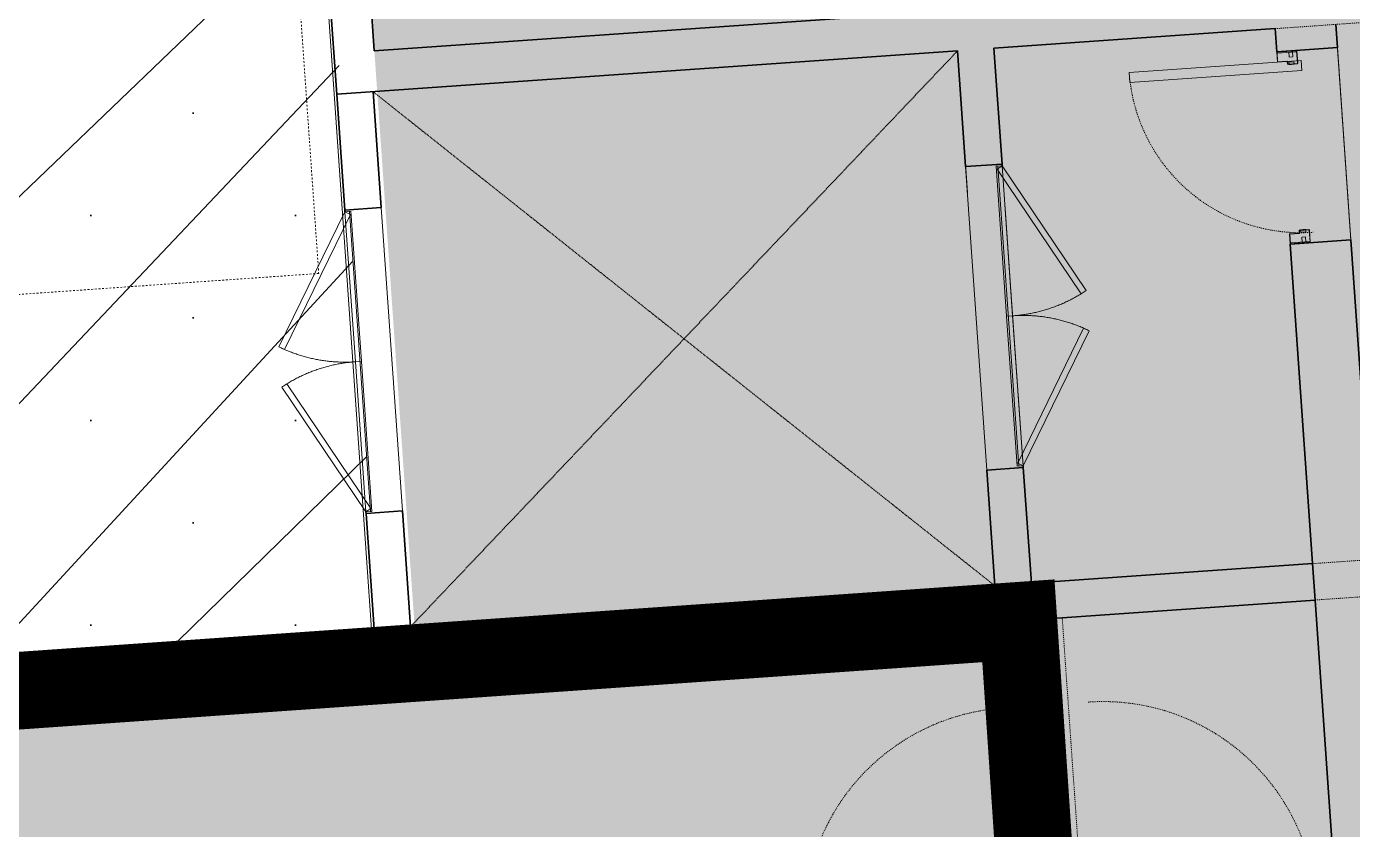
# Model space of a CAD drawing. Header units: millimetres. Extents: x 306 to 836129804, y -168137 to 818603917.
# Drawn here: x 834597578 to 834604119, y 818033872 to 818037832 of the extents above; entities that cross this region are included whole.
import ezdxf
from ezdxf.xclip import XClip

# ---------------------------------------------------------------- set-up
doc = ezdxf.new("R2010")
doc.units = ezdxf.units.MM
doc.header["$LTSCALE"] = 3
doc.header["$XCLIPFRAME"] = 0
for name, pattern in [('ACAD_ISO03W100', [30, 12, -18]), ('B0701', [2.34375, 1.5625, -0.78125]), ('Dash 1_16_', [3.175, 1.5875, -1.5875]), ('Dash2', [6, 3, -3]), ('Dash4', [3, 1.5, -1.5]), ('DIVIDE', [1.25, 0.5, -0.25, 0, -0.25, 0, -0.25])]:
    doc.linetypes.add(name, pattern=pattern)
for name, color, linetype in [('_ANCILIARY', 40, 'Continuous'), ('_ANCILIARY HATCH', 1, 'Continuous'), ('_DEV LINE', 96, 'DIVIDE'), ('_SUBLEASE', 241, 'Continuous'), ('_SUBLEASE LINE', 10, 'DIVIDE'), ('UAJ-90.5LAND', 251, 'Continuous')]:
    doc.layers.add(name, color=color, linetype=linetype)
for name, color, linetype, lineweight in [('A-AREA', 251, 'Continuous', 5), ('A-DETL', 251, 'Continuous', 13), ('A-DOOR', 251, 'Continuous', 5), ('A-DOOR-FRAM', 251, 'Continuous', 18), ('A-FLOR', 251, 'Continuous', 13), ('A-WALL', 251, 'Continuous', 5), ('Eva-New', 1, 'ACAD_ISO03W100', 18), ('Hatch (CARR)', 252, 'Continuous', 35), ('Hatch (LTC&CB)', 252, 'Continuous', 35), ('UAJ-21EXWA', 251, 'Continuous', 35), ('UAJ-23FLOR-y', 251, 'B0701', 9)]:
    doc.layers.add(name, color=color, linetype=linetype, lineweight=lineweight)
doc.layers.get('UAJ-90.5LAND').off()

# ---------------------------------------------------------------- blocks, each defined once
blk = doc.blocks.new('ARC_DOR_P00_SINGLE_VARIES - ARC_DOR_P00_850x2100mm _MEP_ _D02_-19203125-Plan_L000')
at = {"layer": 'A-DOOR', "lineweight": 18}
for p, q in [((424.9999999999956, 882.9999999999801), (374.9999999999941, 882.9999999999801)), ((374.9999999999941, 882.9999999999801), (374.9999999999941, 32.99999999998167)), ((424.9999999999956, 32.99999999998167), (424.9999999999956, 882.9999999999801)), ((374.9999999999941, 32.99999999998167), (424.9999999999956, 32.99999999998167))]:
    blk.add_line(p, q, dxfattribs=at)
at = {"layer": 'A-DOOR', "linetype": 'Dash 1_16_'}
blk.add_arc((424.9999999999942, 32.99999999997772), 850.0000000000016, 89.99999999999984, 179.9999999999999, dxfattribs=at)
at = {"layer": 'A-DOOR-FRAM'}
for p, q in [((-475.0000000000059, 147.5000000000276), (-475.0000000000058, 130.0000000000273)), ((-473.5000000000059, 130.0000000000273), (-473.500000000006, 147.5000000000276)), ((-468.5000000000062, 146.5000000000272), (-473.500000000006, 146.5000000000272)), ((-427.500000000007, 150.0000000000277), (-472.5000000000061, 150.0000000000274)), ((-472.5000000000062, 148.5000000000274), (-427.500000000007, 148.5000000000277)), ((-468.5000000000062, 146.5000000000272), (-468.5000000000056, 53.50000000002674)), ((-426.500000000007, 147.5000000000277), (-426.5000000000067, 102.0000000000276)), ((-425.0000000000067, 102.0000000000276), (-425.000000000007, 147.5000000000277)), ((424.9999999999948, 102.0000000000362), (424.9999999999945, 147.5000000000363)), ((426.4999999999943, 147.5000000000363), (426.4999999999946, 102.0000000000362)), ((427.4999999999943, 150.0000000000361), (472.4999999999932, 150.0000000000364)), ((472.4999999999932, 148.5000000000366), (427.4999999999943, 148.5000000000363)), ((468.4999999999932, 146.5000000000363), (473.4999999999933, 146.5000000000363)), ((468.4999999999932, 146.5000000000363), (468.4999999999938, 53.50000000003268)), ((473.4999999999935, 130.0000000000364), (473.4999999999933, 147.5000000000364)), ((474.9999999999932, 147.5000000000364), (474.9999999999933, 130.0000000000364)), ((-473.5000000000056, 95.50000000002711), (-476.5000000000056, 95.5000000000271)), ((-476.5000000000056, 95.50000000002711), (-476.5000000000055, 66.500000000027)), ((-476.5000000000055, 66.500000000027), (-475.0000000000055, 66.500000000027)), ((-473.5000000000059, 130.0000000000273), (-475.0000000000058, 130.0000000000273)), ((-475.0000000000055, 70.00000000002703), (-475.0000000000056, 95.50000000002711)), ((-475.0000000000055, 70.00000000002703), (-475.0000000000053, 52.50000000002659)), ((-473.5000000000055, 70.00000000002704), (-475.0000000000055, 70.00000000002703)), ((-473.5000000000055, 70.00000000002704), (-473.5000000000059, 130.0000000000273)), ((-473.5000000000054, 52.5000000000266), (-473.5000000000055, 70.00000000002704)), ((-447.5000000000066, 89.87411967467682), (-468.5000000000059, 89.87411967467669)), ((-468.5000000000057, 72.00000000002701), (-447.5000000000065, 72.00000000002714)), ((-445.0000000000067, 89.87411967467682), (-447.5000000000066, 89.8741196746768)), ((-447.5000000000065, 72.00000000002714), (-445.0000000000065, 72.00000000002717)), ((-445.0000000000065, 72.00000000002717), (-445.0000000000067, 89.87411967467682)), ((-412.5000000000068, 101.0000000000277), (-424.0000000000068, 101.0000000000276)), ((-424.0000000000068, 99.5000000000276), (-412.5000000000068, 99.50000000002767)), ((-420.8750000000067, 93.50000000002764), (-420.8750000000066, 68.50000000002713)), ((-411.5000000000067, 93.50000000002771), (-420.8750000000067, 93.50000000002764)), ((-420.8750000000066, 68.50000000002713), (-411.5000000000065, 68.50000000002719)), ((-411.5000000000068, 98.50000000002763), (-411.5000000000065, 52.50000000002706)), ((-410.0000000000065, 52.50000000002706), (-410.0000000000068, 98.50000000002774)), ((409.9999999999944, 52.50000000003215), (409.9999999999941, 98.50000000003546)), ((411.4999999999938, 98.5000000000354), (411.4999999999941, 52.50000000003216)), ((411.4999999999939, 93.5000000000361), (420.8749999999939, 93.50000000003617)), ((420.8749999999941, 68.50000000003236), (411.499999999994, 68.50000000003229)), ((412.4999999999945, 101.0000000000359), (423.9999999999947, 101.000000000036)), ((423.9999999999947, 99.50000000003615), (412.4999999999945, 99.5000000000361)), ((420.8749999999939, 93.50000000003615), (420.8749999999941, 68.50000000003236)), ((444.9999999999934, 89.87411967468572), (447.4999999999935, 89.87411967468574)), ((444.9999999999935, 72.00000000003604), (444.9999999999934, 89.87411967468572)), ((447.4999999999936, 72.00000000003605), (444.9999999999935, 72.00000000003604)), ((447.4999999999935, 89.87411967468572), (468.4999999999935, 89.87411967468586)), ((468.4999999999936, 72.00000000003618), (447.4999999999936, 72.00000000003605)), ((473.4999999999938, 70.00000000003628), (473.4999999999934, 130.0000000000364)), ((473.4999999999935, 130.0000000000364), (474.9999999999933, 130.0000000000364)), ((473.4999999999937, 95.5000000000363), (476.4999999999939, 95.50000000003631)), ((473.4999999999938, 70.00000000003628), (474.9999999999937, 70.0000000000363)), ((473.4999999999939, 52.50000000003255), (473.4999999999938, 70.00000000003628)), ((474.9999999999937, 70.00000000003628), (474.9999999999935, 95.5000000000363)), ((474.9999999999937, 70.00000000003628), (474.9999999999938, 52.50000000003255)), ((476.499999999994, 66.50000000003627), (474.9999999999937, 66.50000000003627)), ((476.4999999999939, 95.50000000003631), (476.4999999999941, 66.50000000003627)), ((-468.5000000000056, 53.50000000002673), (-473.5000000000054, 53.5000000000267)), ((-412.5000000000064, 51.50000000002708), (-472.5000000000055, 51.5000000000267)), ((-472.5000000000055, 50.00000000002675), (-412.5000000000063, 50.00000000002714)), ((412.4999999999941, 51.5000000000322), (472.499999999994, 51.50000000003258)), ((472.499999999994, 50.00000000003278), (412.4999999999941, 50.00000000003239)), ((468.4999999999938, 53.50000000003266), (473.4999999999939, 53.5000000000327))]:
    blk.add_line(p, q, dxfattribs=at)
for centre, radius, start, end in [((-472.5000000000062, 147.5000000000276), 2.499999999999957, 89.99999999999902, 180.0000000000016), ((-472.5000000000062, 147.5000000000276), 1.000000000000057, 90, 180), ((-427.500000000007, 147.5000000000276), 2.500000000000014, 3.307776868722057e-13, 90.00000000000034), ((-427.500000000007, 147.5000000000276), 1.000000000000071, 8.078608890917333e-13, 90.00000000000081), ((427.4999999999943, 147.5000000000363), 2.500000000000014, 90.00000000000034, 180.0000000000004), ((427.4999999999943, 147.5000000000363), 1.000000000000071, 90.00000000000081, 180.0000000000008), ((472.4999999999932, 147.5000000000364), 2.499999999999943, 0, 90), ((472.4999999999932, 147.5000000000364), 1.000000000000057, 0, 90), ((-424.0000000000068, 102.0000000000276), 2.500000000000137, 180.0000000000003, 269.9999999999999), ((-424.0000000000068, 102.0000000000276), 1.00000000000006, 180.0000000000004, 270.0000000000001), ((-412.5000000000068, 98.50000000002773), 2.500000000000009, 3.180554681463517e-13, 90.00000000000034), ((-412.5000000000068, 98.50000000002761), 1.00000000000006, 4.134721085902572e-13, 90.0000000000004), ((-507.0312500000063, 81.00000000002666), 98.28125000000055, 350.8521574801985, 9.147842519802028), ((507.0312499999943, 81.00000000003308), 98.28125000000064, 170.8521574801991, 189.1478425198015), ((412.4999999999945, 98.50000000003547), 2.500000000000009, 90.00000000000034, 180.0000000000003), ((412.4999999999945, 98.5000000000354), 1.00000000000006, 90.0000000000004, 180.0000000000004), ((423.9999999999945, 102.0000000000362), 1.00000000000006, 270.0000000000001, 4.071109992273301e-13), ((423.9999999999945, 102.0000000000362), 2.500000000000114, 269.9999999999996, 0), ((-472.5000000000055, 52.50000000002661), 2.500000000000129, 180.0000000000002, 269.9999999999999), ((-472.5000000000055, 52.50000000002661), 1.000000000000058, 180.0000000000002, 269.9999999999998), ((-412.5000000000064, 52.50000000002704), 2.500000000000121, 269.9999999999998, 1.590277340731758e-13), ((-412.5000000000064, 52.50000000002704), 1, 269.9999999999996, 0), ((412.4999999999941, 52.50000000003217), 2.500000000000128, 180.0000000000003, 270), ((412.4999999999941, 52.50000000003217), 1.000000000000058, 180.0000000000002, 269.9999999999998), ((472.499999999994, 52.50000000003255), 2.500000000000122, 269.9999999999997, 7.63333123551244e-14), ((472.499999999994, 52.50000000003255), 1.000000000000058, 269.9999999999998, 2.067360542951286e-13)]:
    blk.add_arc(centre, radius, start, end, dxfattribs=at)
blk = doc.blocks.new('ARC_AP_P00_DOUBLE - ARC_AP01_P00_DBL_1500x1500mm-19202467-Plan_L000')
at = {"layer": 'A-DOOR'}
for p, q in [((-616.9999999999534, 64.99999999998194), (25.59084960810153, 435.9999999999795)), ((-601.9999999999536, 39.01923788644869), (40.59084960810137, 410.0192378864463)), ((25.59084960810149, 435.9999999999795), (40.5908496081014, 410.0192378864463)), ((224.4091503918424, 436.000000000011), (209.4091503918424, 410.0192378864779)), ((851.9999999998951, 39.01923788647618), (209.4091503918425, 410.019237886478)), ((866.9999999998951, 65.00000000000932), (224.4091503918424, 436.000000000011)), ((-616.9999999999534, 64.99999999998194), (-601.9999999999536, 39.01923788644869)), ((124.9999999999923, 65.00000000000462), (-616.9999999999485, 65.00000000000462)), ((-616.9999999999485, 65.00000000000462), (-616.9999999999485, 34.99999999980329)), ((866.9999999999036, 42.99999999984698), (-616.9999999999751, 42.99999999984698)), ((-616.9999999999485, 34.99999999980329), (124.9999999999923, 34.99999999980329)), ((867.0000000000284, 65.00000000002412), (124.9999999999923, 65.00000000002423)), ((124.9999999999923, 65.00000000002423), (124.9999999999923, 35.00000000022752)), ((124.9999999999923, 34.99999999980329), (124.9999999999923, 65.00000000000462)), ((124.9999999999923, 35.00000000022752), (867.0000000000284, 35.00000000022742)), ((866.9999999998951, 65.00000000000932), (851.9999999998951, 39.01923788647618)), ((867.0000000000284, 35.00000000022742), (867.0000000000284, 65.00000000002412))]:
    blk.add_line(p, q, dxfattribs=at)
for centre, radius, start, end in [((-616.9999999999478, 65.00000000000462), 741.9999999999673, 0, 29.99999999999929), ((866.9999999998842, 65.00000000000462), 741.9999999999956, 149.9999999999994, 180)]:
    blk.add_arc(centre, radius, start, end, dxfattribs=at)
blk = doc.blocks.new('ARC_AP_P00_DOUBLE - ARC_AP01_P00_DBL_1500x1500mm-19202466-Plan_L000')
at = {"layer": 'A-DOOR'}
for p, q in [((-616.9999999999485, -34.99999999980329), (124.9999999999923, -34.99999999980329)), ((-616.9999999999485, -65.00000000000462), (-616.9999999999485, -34.99999999980329)), ((-616.9999999999534, -64.99999999998194), (-601.9999999999536, -39.01923788644869)), ((866.9999999999036, -42.99999999984698), (-616.9999999999751, -42.99999999984698)), ((-616.9999999999534, -64.99999999998194), (25.59084960810153, -435.9999999999795)), ((124.9999999999923, -65.00000000000462), (-616.9999999999485, -65.00000000000462)), ((-601.9999999999536, -39.01923788644869), (40.59084960810137, -410.0192378864463)), ((124.9999999999923, -35.00000000022752), (867.0000000000284, -35.00000000022742)), ((124.9999999999923, -65.00000000002423), (124.9999999999923, -35.00000000022752)), ((124.9999999999923, -34.99999999980329), (124.9999999999923, -65.00000000000462)), ((867.0000000000284, -65.00000000002412), (124.9999999999923, -65.00000000002423)), ((851.9999999998951, -39.01923788647618), (209.4091503918425, -410.019237886478)), ((866.9999999998951, -65.00000000000932), (224.4091503918424, -436.000000000011)), ((866.9999999998951, -65.00000000000932), (851.9999999998951, -39.01923788647618)), ((867.0000000000284, -35.00000000022742), (867.0000000000284, -65.00000000002412)), ((25.59084960810149, -435.9999999999795), (40.5908496081014, -410.0192378864463)), ((224.4091503918424, -436.000000000011), (209.4091503918424, -410.0192378864779))]:
    blk.add_line(p, q, dxfattribs=at)
for centre, radius, start, end in [((-616.9999999999478, -65.00000000000462), 741.9999999999673, 330.0000000000003, 0), ((866.9999999998842, -65.00000000000462), 741.9999999999956, 179.9999999999996, 210.0000000000002)]:
    blk.add_arc(centre, radius, start, end, dxfattribs=at)
blk = doc.blocks.new('p32 uns')
at = {"layer": 'A-AREA', "linetype": 'Dash4'}
blk.add_line((480424.8302931786, -273336.5396153927), (480491.0989432335, -274284.2254631519), dxfattribs=at)
at = {"layer": 'A-DETL', "linetype": 'Dash 1_16_'}
for p, q in [((478730.9250537157, -273339.7081903219), (483651.5303864479, -272995.6259465218)), ((478730.9250537157, -273339.7081903219), (478915.4309267998, -275978.2651032209)), ((478915.4309267998, -275978.2651032209), (487594.2381640673, -275371.3837816715))]:
    blk.add_line(p, q, dxfattribs=at)
at = {"layer": 'A-DETL', "lineweight": 18}
blk.add_line((478565.3148194551, -273551.7771656513), (478600.193056345, -274050.5591907501), dxfattribs=at)
at = {"layer": 'A-DETL', "linetype": 'Dash2'}
blk.add_lwpolyline([(473903.9360101223, -274554.7650465965), (473799.301299572, -273058.4189711809), (475295.6473748684, -272953.7842606306), (475400.2820855379, -274450.1303360462)], close=True, dxfattribs=at)
at = {"layer": 'A-DETL', "linetype": 'Dash 1_16_'}
blk.add_lwpolyline([(488051.0601873398, -284906.1436841488), (487397.9024211168, -275565.5524559021), (479067.6460591555, -276148.0607259274), (479207.1590065956, -278143.1888264418), (486289.8637634516, -277647.9178628922), (486803.5085822344, -284993.3809906244)], close=True, dxfattribs=at)
at = {"layer": 'A-DETL', "linetype": 'Dash4'}
for centre, radius, start, end in [((478847.4477943182, -277642.0592250824), 1051.122060057706, 93.05939763483828, 184.000001843147), ((479269.1392297745, -277612.5716874599), 1051.122060057823, 4.000001843146998, 94.00000184323278)]:
    blk.add_arc(centre, radius, start, end, dxfattribs=at)
at = {"layer": 'A-FLOR', "lineweight": 5}
for p, q in [((475431.4302836657, -272918.8441067934), (475661.2778646946, -276205.8176524639)), ((480424.8302931786, -273336.5396153927), (480491.0989432335, -274284.2254631519))]:
    blk.add_line(p, q, dxfattribs=at)
at = {"layer": 'A-WALL'}
for p, q in [((478695.9338165522, -275419.7158497572), (478591.2991058826, -273923.3697743416)), ((475708.3390007019, -274124.9659833908), (475812.9737112522, -275621.3120588064))]:
    blk.add_line(p, q, dxfattribs=at)
at = {"layer": 'UAJ-21EXWA'}
for p, q in [((475488.8418904543, -273566.4167299271), (475274.6895160675, -270503.8950955868)), ((475482.573102951, -270609.6514868736), (475674.4034056664, -273352.9526251554)), ((475488.8418904543, -273566.4167299271), (475443.5001825094, -272918.0000972748)), ((475674.4034056664, -273352.9526251554), (480103.5877888203, -273043.233881712)), ((480117.5390836, -273242.7466917038), (478730.9250537157, -273339.7081903219)), ((480125.5610780716, -273357.4665575027), (480117.5390836, -273242.7466917038)), ((480416.808298707, -273221.8197495937), (480424.8302931786, -273336.5396153927)), ((478551.3635246754, -273352.2643555403), (475488.8418904543, -273566.4167299271)), ((478551.3635246754, -273352.2643555403), (478591.2991058826, -273923.3697743416)), ((478730.9250537157, -273339.7081903219), (478770.860634923, -273910.813609004)), ((480424.8302931786, -273336.5396153927), (480125.5610780716, -273357.4665575027)), ((475488.8418904543, -273566.4167299271), (475528.7774716616, -274137.5221487284)), ((475668.4034194946, -273553.8605647087), (475708.3390007019, -274124.9659833908)), ((478591.2991058826, -273923.3697743416), (478770.860634923, -273910.813609004)), ((478770.860634923, -273910.813609004), (478771.4186867476, -273918.7941213846)), ((475528.7774716616, -274137.5221487284), (475708.3390007019, -274124.9659833908)), ((475529.3355233669, -274145.502661109), (475528.7774716616, -274137.5221487284)), ((480491.0989432335, -274284.2254631519), (480191.8297281265, -274305.152405262)), ((480191.8297281265, -274305.152405262), (480302.0449566841, -275881.303604722)), ((481379.4476363659, -286988.2036432028), (480491.0989432335, -274284.2254631519)), ((478695.9338165522, -275419.7158497572), (478875.4953455925, -275407.1596844196)), ((478735.8693977594, -275990.8212684393), (478695.9338165522, -275419.7158497572)), ((478874.9372937679, -275399.179172039), (478875.4953455925, -275407.1596844196)), ((478915.4309267998, -275978.2651032209), (478875.4953455925, -275407.1596844196)), ((475633.4121822119, -275633.868224144), (475812.9737112522, -275621.3120588064)), ((475852.9092924595, -276192.4174776077), (475812.9737112522, -275621.3120588064)), ((475633.4121822119, -275633.868224144), (475632.8541305065, -275625.8877116442)), ((475673.3477634192, -276204.9736428261), (475633.4121822119, -275633.868224144)), ((478915.4309267998, -275978.2651032209), (480302.0449566841, -275881.303604722)), ((480314.6011219025, -276060.8651337624), (480302.0449566841, -275881.303604722)), ((475852.9092924595, -276192.4174776077), (478735.8693977594, -275990.8212684393)), ((478735.8693977594, -275990.8212684393), (478915.4309267998, -275978.2651032209)), ((480314.6011219025, -276060.8651337624), (469191.7619615793, -276838.6498160362)), ((480314.6011219025, -276060.8651337624), (480734.8838762045, -282071.1885365248)), ((473857.7811919451, -276331.9304250479), (475673.3477634192, -276204.9736428261)), ((475673.3477634192, -276204.9736428261), (475852.9092924595, -276192.4174776077))]:
    blk.add_line(p, q, dxfattribs=at)
at = {"layer": 'UAJ-23FLOR-y'}
for p, q in [((478551.3635246754, -273352.2643555403), (475852.9092924595, -276192.4174776077)), ((475668.4034194946, -273553.8605647087), (478735.8693977594, -275990.8212684393))]:
    blk.add_line(p, q, dxfattribs=at)
at = {"layer": 'A-DOOR', "rotation": 93.99999999999999}
for name, p in [('ARC_DOR_P00_SINGLE_VARIES - ARC_DOR_P00_850x2100mm _MEP_ _D02_-19203125-Plan_L000', (480308.3300106525, -273820.8460103273)), ('ARC_AP_P00_DOUBLE - ARC_AP01_P00_DBL_1500x1500mm-19202466-Plan_L000', (478767.0558862686, -274788.2163238525)), ('ARC_AP_P00_DOUBLE - ARC_AP01_P00_DBL_1500x1500mm-19202467-Plan_L000', (475654.6560493708, -275005.8565218449))]:
    blk.add_blockref(name, p, dxfattribs=at)
blk = doc.blocks.new('GBP-P32-L00')
at = {"layer": 'UAJ-90.5LAND'}
blk.add_blockref('p32 uns', (834123619.6366563, 818311064.1160116), dxfattribs=at)

msp = doc.modelspace()

# ---------------------------------------------------------------- hatches: boundary and pattern name
at = {"layer": '_ANCILIARY'}
h = msp.add_hatch(color=256, dxfattribs=at)
h.dxf.hatch_style = 1
edge = h.paths.add_edge_path(flags=16)
edge.add_line((834589698.2311926, 818000195.5443645), (834585687.4764702, 818056299.0110068))
edge.add_line((834585687.4764702, 818056299.0110068), (834612518.7989925, 818058232.7219915))
edge.add_arc((834612484.7357092, 818056534.6453927), 1698.418217914475, 9.502723926168073, 88.8508052879634, ccw=False)
edge.add_line((834614159.8478141, 818056815.0448909), (834618401.0798162, 817996164.9822797))
edge.add_line((834618401.0798162, 817996164.9822797), (834594768.6555227, 817994584.3835236))
edge.add_line((834594768.6555227, 817994584.3835236), (834594327.6929266, 817995204.8349223))
edge.add_line((834594327.6929266, 817995204.8349223), (834589698.2311926, 818000195.5443645))
edge = h.paths.add_edge_path()
edge.add_line((834619909.6823385, 817993768.7649117), (834615191.6236249, 818061235.0189149))
edge.add_arc((834615186.6358066, 818061234.6701063), 4.999999946729716, 4.000301895800094, 94.01408611669542)
edge.add_line((834615186.285798, 818061239.6578406), (834582994.9307241, 818058981.1489481))
edge.add_line((834582994.9307241, 818058981.1489481), (834582980.2353642, 818058973.700369))
edge.add_line((834582980.2353642, 818058973.700369), (834587435.9467293, 817995536.5482974))
edge.add_line((834587435.9467293, 817995536.5482974), (834589273.49395, 817995667.4350014))
edge.add_line((834589273.49395, 817995667.4350014), (834590438.9627452, 817991708.7167664))
edge.add_line((834590438.9627452, 817991708.7167664), (834619905.0431669, 817993763.4282737))
edge.add_arc((834619904.6945201, 817993768.4161034), 4.999999953192322, 273.9984422827354, 364.0002978076708)
at = {"layer": '_ANCILIARY HATCH'}
h = msp.add_hatch(dxfattribs=at)
h.set_pattern_fill('CORK', color=256, scale=250, angle=3.998908350218276)
h.set_pattern_definition([(3.998908350218276, (0, 0), (-55.35411463791137, 791.8175196929233), []), (138.9989083502183, (423.5858171654173, -368.2317025275059), (-1472.92744632587, -1694.344000516116), [1122.5325, -1122.5325]), (138.9989083502183, (621.5401970886481, -354.3931738680281), (-1472.92744632587, -1694.344000516116), [1122.5325, -1122.5325]), (138.9989083502183, (819.494577011879, -340.5546452085503), (-1472.92744632587, -1694.344000516116), [1122.5325, -1122.5325])])
edge = h.paths.add_edge_path(flags=16)
edge.add_line((834589618.1268094, 818000118.7715201), (834585687.4764702, 818056299.0110068))
edge.add_line((834585687.4764702, 818056299.0110068), (834612518.7989925, 818058232.7219915))
edge.add_arc((834612494.2285203, 818056545.6339079), 1687.266994288412, 9.187916495490526, 89.16561271843813, ccw=False)
edge.add_line((834614159.8478141, 818056815.0448909), (834618401.0798162, 817996164.9822797))
edge.add_line((834618401.0798162, 817996164.9822797), (834594688.5511395, 817994507.6106793))
edge.add_line((834594688.5511395, 817994507.6106793), (834589618.1268094, 818000118.7715201))
edge = h.paths.add_edge_path()
edge.add_line((834619909.6823385, 817993768.7649117), (834615191.6236249, 818061235.0189149))
edge.add_arc((834615186.6358066, 818061234.6701063), 4.999999946729716, 4.000301895800094, 94.01408611669542)
edge.add_line((834615186.285798, 818061239.6578406), (834582996.3395478, 818058974.7334945))
edge.add_line((834582996.3395478, 818058974.7334945), (834587435.9467293, 817995536.5482974))
edge.add_line((834587435.9467293, 817995536.5482974), (834589273.49395, 817995667.4350014))
edge.add_line((834589273.49395, 817995667.4350014), (834590438.9627452, 817991708.7167664))
edge.add_line((834590438.9627452, 817991708.7167664), (834619905.0431669, 817993763.4282737))
edge.add_arc((834619904.6945201, 817993768.4161034), 4.999999953192322, 273.9984422827354, 364.0002978076708)
at = {"layer": '_SUBLEASE'}
h = msp.add_hatch(color=256, dxfattribs=at)
h.dxf.hatch_style = 1
h.paths.add_polyline_path([(834589693.255012, 818043565.8906276), (834597284.0053263, 818044096.6875974), (834597429.0987921, 818042021.754373), (834598985.2987102, 818042130.574472), (834598840.2052448, 818044205.5076965), (834610877.2425008, 818045047.2193372), (834612740.4379145, 818018402.2835546), (834612538.431196, 818018388.1578686), (834613248.1764362, 818008553.7109756), (834612849.1508187, 818008525.8083863), (834613468.582139, 817999667.5277658), (834612902.884826, 817998947.3282324), (834605436.7164863, 817998425.242883), (834591456.5503381, 818002394.8372881), (834590958.2342087, 818002359.9916297), (834588285.2707334, 818040610.4753664), (834588682.5340629, 818040638.2547245), (834588532.5576444, 818042783.0174327)], flags=16)
edge = h.paths.add_edge_path()
edge.add_line((834612518.7989925, 818058232.7219915), (834585687.4764702, 818056299.0110068))
edge.add_line((834585687.4764702, 818056299.0110068), (834585852.1374886, 818053900.0703667))
edge.add_line((834585852.1374886, 818053900.0703667), (834587596.3541589, 818054022.0954322))
edge.add_line((834587596.3541589, 818054022.0954322), (834587784.2116382, 818051304.0034543))
edge.add_line((834587784.2116382, 818051304.0034543), (834588882.182013, 818050416.9104503))
edge.add_line((834588882.182013, 818050416.9104503), (834591283.6295674, 818050586.5250793))
edge.add_line((834591283.6295674, 818050586.5250793), (834591385.947621, 818049130.1147605))
edge.add_line((834591385.947621, 818049130.1147605), (834586217.4788146, 818048767.0112727))
edge.add_line((834586217.4788146, 818048767.0112727), (834589617.9183701, 818000118.9890046))
edge.add_line((834589617.9183701, 818000118.9890046), (834594327.6929266, 817995204.8349223))
edge.add_arc((834593644.1141815, 817994409.5863439), 1048.665915476767, 4.359033634245577, 49.31834761910159, ccw=False)
edge.add_line((834594689.7466749, 817994489.2913691), (834617241.2870332, 817996068.5256392))
edge.add_line((834617241.2870332, 817996068.5256392), (834612865.2039542, 818058186.5743445))
edge.add_arc((834612384.1417316, 818055898.7146978), 2337.888497108082, 78.12554973430233, 86.69806107315839)
h = msp.add_hatch(color=256, dxfattribs=at)
h.dxf.hatch_style = 1
h.paths.add_polyline_path([(834588848.6232141, 818032549.9554973), (834588986.8888183, 818030572.7899098), (834592149.1710688, 818030793.8576907), (834592021.1902014, 818032631.4611284), (834598030.9905615, 818033051.7073079), (834598059.978461, 818032637.1611432), (834601054.2174681, 818032824.81772), (834601164.6889832, 818031244.5688407), (834602660.4897971, 818032073.7047712), (834602471.1143575, 818034900.9393232), (834592811.3986166, 818034225.4661969), (834592806.166881, 818034300.2835008), (834590174.551908, 818034116.2813386), (834590277.095197, 818032649.8439891)])
at = {"layer": 'Eva-New', "linetype": 'Continuous', "ltscale": 0.01}
h = msp.add_hatch(dxfattribs=at)
h.set_pattern_fill('ANSI31', color=8, scale=350, angle=4)
h.set_pattern_definition([(49, (0, 0), (-838.6710210225554, 729.0455959657013), [])])
edge = h.paths.add_edge_path()
edge.add_arc((834611513.5385946, 818068145.3264505), 14099.99999968531, 55.19002574308559, 154.5596091027724)
edge.add_line((834598780.7776825, 818074202.2893481), (834595240.3911003, 818066761.4558462))
edge.add_arc((834589822.417787, 818069339.3552195), 6000.000000233124, 273.9989064334658, 334.5546563119141, ccw=False)
edge.add_line((834590240.8423903, 818063353.9629304), (834585554.5350056, 818063026.3542768))
edge.add_arc((834584989.6617913, 818071106.6338656), 8099.999998867221, 264.220048196886, 273.9989064322582, ccw=False)
edge.add_line((834584173.925572, 818063047.8142), (834580415.7397891, 818063428.2282544))
edge.add_arc((834579106.5335116, 818050494.3201492), 12999.99999816069, 84.2200481985661, 93.99077919798958)
edge.add_line((834578201.7864021, 818063462.7985727), (834574221.9197499, 818063185.1428037))
edge.add_arc((834573731.4752913, 818070170.6889209), 7002.741628984699, 184.518270925359, 274.0160585979712, ccw=False)
edge.add_arc((834553791.0620614, 818068592.8452796), 13000.0000005708, 4.527501078735133, 25.16518805878682)
edge.add_line((834565557.174624, 818074120.828201), (834563375.7160238, 818078763.9842684))
edge.add_arc((834569692.9588658, 818081779.3520507), 6999.999999030279, 186.261998653722, 205.5162346975632, ccw=False)
edge.add_line((834562734.724241, 818081015.8267443), (834561851.4163579, 818093822.5155479))
edge.add_arc((834568795.7761757, 818094576.8707228), 6985.211880096444, 103.79340942041148, 186.1996435070692, ccw=False)
edge.add_line((834567130.3497419, 818101360.6410463), (834607738.9713905, 818104323.6446342))
edge.add_arc((834606780.3295362, 818117304.0183489), 13015.72495013958, 274.223807264846, 392.8596289379157)
edge.add_arc((834623587.3262396, 818128173.8785237), 6999.999999836902, 183.9989136523716, 212.9539425140163, ccw=False)
edge.add_line((834616604.3686309, 818127685.7156067), (834614554.4666462, 818157541.1841724))
edge.add_line((834614554.4666462, 818157541.1841724), (834608569.0701823, 818157122.7809477))
edge.add_line((834608569.0701823, 818157122.7809477), (834610618.9763948, 818127267.2902491))
edge.add_arc((834623587.3262378, 818128173.8785231), 12999.99999806346, 183.9989136508734, 212.8579348742854)
edge.add_arc((834606785.1724918, 818117301.6086594), 7012.974383020965, -85.87050168941721, 32.994913872568816, ccw=False)
edge.add_line((834607290.1835088, 818110306.8410742), (834542916.4285616, 818105772.5570611))
edge.add_line((834542916.4285616, 818105772.5570611), (834543332.168679, 818099784.931535))
edge.add_line((834543332.168679, 818099784.931535), (834548339.9487058, 818100139.6961751))
edge.add_arc((834548849.6206386, 818093135.5706489), 7022.644791367745, 1.917894415990986, 94.16192873604791, ccw=False)
edge.add_line((834555868.3314306, 818093370.5997602), (834556822.6031799, 818079614.5109141))
edge.add_arc((834565030.3921052, 818080333.9384184), 8239.258156901009, 185.0092761133849, 211.2767633085009)
edge.add_line((834557988.549832, 818076056.3418531), (834560014.6381451, 818071842.7746612))
edge.add_arc((834553704.8687762, 818068780.019501), 7013.81912084653, -83.41200971856142, 25.89188562423311, ccw=False)
edge.add_line((834554509.5567249, 818061812.5137804), (834511331.2743995, 818058806.1397856))
edge.add_arc((834510845.0625758, 818065789.233517), 6999.999999933733, 141.8798806352492, 273.9829049167347, ccw=False)
edge.add_arc((834495100.3448526, 818078140.8887452), 13011.48484009153, 321.889271565979, 363.9966433354928)
edge.add_line((834508080.187521, 818079047.7636253), (834507303.147802, 818090245.0026575))
edge.add_arc((834514286.1054543, 818090733.1649512), 6999.999999943095, 94.21783473311712, 183.9989085377374, ccw=False)
edge.add_line((834513771.2650272, 818097714.206373), (834514324.2611847, 818097754.9889383))
edge.add_line((834514324.2611847, 818097754.9889383), (834515094.2032907, 818097812.2750338))
edge.add_arc((834515888.7804214, 818090839.1162039), 7018.283043878132, 4.391191596629085, 96.50069787772958, ccw=False)
edge.add_line((834522886.4615402, 818091376.4762715), (834523318.1003574, 818085091.4654405))
edge.add_line((834523318.1003574, 818085091.4654405), (834529307.3396509, 818085510.1591995))
edge.add_line((834529307.3396509, 818085510.1591995), (834528870.5492542, 818091758.2633296))
edge.add_arc((834535853.5069062, 818092246.4256233), 6999.999999586337, 93.99890853307471, 183.9989085379415, ccw=False)
edge.add_line((834535365.3446131, 818099229.3832753), (834540639.8020831, 818099596.5330453))
edge.add_line((834540639.8020831, 818099596.5330453), (834540220.7704337, 818105616.323317))
edge.add_line((834540220.7704337, 818105616.323317), (834513376.0995728, 818103738.6078113))
edge.add_arc((834514284.2614373, 818090770.3680685), 13000.00000003277, 94.00586599802176, 183.991117880833)
edge.add_line((834501315.7883602, 818089865.5443004), (834502093.999344, 818078618.6765761))
edge.add_arc((834495110.6965383, 818078135.4768907), 7000.000000828009, -66.13857842422561, 3.9581909098961887, ccw=False)
edge.add_arc((834495110.6965395, 818078135.4768903), 6999.999999981786, 273.99870041279297, 293.8614215680351, ccw=False)
edge.add_line((834495598.8334678, 818071152.5174648), (834484038.0252761, 818070344.3705096))
edge.add_arc((834484944.5652856, 818057376.0172908), 12999.99999985473, 3.998699986240524, 93.99870041178127, ccw=False)
edge.add_line((834497912.918511, 818058282.557204), (834498850.7850932, 818044866.0656179))
edge.add_arc((834505832.5325971, 818045382.0451274), 7000.788031506466, 153.5175844556254, 184.2267069343446, ccw=False)
edge.add_arc((834505831.7802428, 818045382.3021698), 7000.000000506094, 93.9907792036035, 153.5167215738451, ccw=False)
edge.add_line((834505344.6087215, 818052365.3290147), (834578107.7560652, 818057441.656797))
edge.add_arc((834579012.5031768, 818044473.1783768), 12999.99999509848, 84.22004763743712, 93.99077920788699, ccw=False)
edge.add_line((834580321.7095807, 818057407.0864662), (834583663.296837, 818057068.8416442))
edge.add_arc((834584972.5032473, 818070002.7497832), 13000.00004509936, 264.2200476312211, 273.9989064308502)
edge.add_line((834585879.0898904, 818057034.399779), (834609493.5669917, 818058685.2319609))
edge.add_arc((834609981.7373167, 818051702.1557314), 7000.118848462731, -19.364931974248975, 93.99890643048622, ccw=False)
edge.add_arc((834628850.3650681, 818045070.4409646), 13000.00000042529, 160.6350680240969, 183.9989064535735)
edge.add_line((834615882.0151088, 818044163.8543195), (834619634.348526, 817990488.2644923))
edge.add_arc((834610656.2600935, 817989860.627584), 8999.999999519287, -86.01194112060227, 3.998906454734822, ccw=False)
edge.add_line((834611282.1972058, 817980882.4204844), (834602812.2813497, 817980291.9201078))
edge.add_line((834602812.2813497, 817980291.9201078), (834603230.7061716, 817974306.527834))
edge.add_line((834603230.7061716, 817974306.527834), (834611717.6719617, 817974898.2168859))
edge.add_arc((834612343.6090722, 817965920.0097858), 8999.999999977357, 3.8734655887747067, 93.98805886777768, ccw=False)
edge.add_line((834621323.0501077, 817966527.9889727), (834621688.4984579, 817961112.7419763))
edge.add_line((834621688.4984579, 817961112.7419763), (834627673.3989117, 817961529.9934386))
edge.add_line((834627673.3989117, 817961529.9934386), (834621867.801321, 818044576.6440177))
edge.add_arc((834628850.6858916, 818045064.8011855), 6999.926738671702, 160.627157224399, 183.9989083996896, ccw=False)
edge.add_arc((834609980.9204334, 818051699.8431354), 13002.36888268257, 340.6271572335476, 454.0111039654658)
edge.add_line((834609071.4073162, 818064670.3628802), (834607456.5171404, 818064557.3573512))
edge.add_arc((834607170.3486158, 818068550.9500543), 4003.832551789663, 155.6211224779758, 274.0986331619272, ccw=False)
edge.add_line((834603523.5142193, 818070203.6066998), (834604195.8682836, 818071618.3222857))
edge.add_arc((834611513.5386757, 818068145.3264558), 8100.000000027051, 54.14039305783359, 154.6107958035704, ccw=False)
edge.add_arc((834623873.9558088, 818085245.9413723), 13000.02232763516, 234.1403928659832, 234.163197705768)
edge.add_line((834616262.7220054, 818074706.9802988), (834619562.6153525, 818079722.129262))
at = {"layer": 'Hatch (CARR)'}
h = msp.add_hatch(dxfattribs=at)
h.set_pattern_fill('SACNCR', color=130, scale=300, style=0)
h.set_pattern_definition([(45, (0, 0), (-505.13940681014, 505.13940681014), []), (45, (505.14, 0), (-505.13940681014, 505.13940681014), [0, -714.375])])
h.paths.add_polyline_path([(834588905.2718109, 818034338.4763274), (834588898.7205294, 818034446.2540278), (834588719.1587617, 818034433.701283), (834588604.091935, 818036079.6841582), (834588783.6537035, 818036092.2369031), (834588773.1930829, 818036241.8717086), (834593656.2756125, 818036583.236626), (834593672.6639179, 818036348.8087635), (834593852.225686, 818036361.3615081), (834593629.4144686, 818039548.5828937), (834595175.6408061, 818039656.6759727), (834595408.2152693, 818036329.795434), (834597178.8938172, 818036453.5794438), (834597187.9596882, 818036323.895944), (834597367.5214561, 818036336.4486885), (834597258.3823152, 818037897.6385072), (834597527.7249677, 818037916.4676242), (834597506.8037264, 818038215.7372378), (834597257.4123818, 818038198.3028703), (834597110.9636942, 818040293.190166), (834598926.532684, 818040420.1123621), (834599072.9813722, 818038325.2250663), (834598803.6387193, 818038306.3959492), (834598824.5599606, 818038007.1263357), (834599093.902613, 818038025.9554526), (834599323.6875777, 818034738.9775288), (834597488.1672797, 818034610.6605834), (834597479.1014086, 818034740.3440826), (834597299.5396403, 818034727.7913382), (834597308.6055113, 818034598.1078385), (834590174.0638638, 818034099.312055), (834590150.2793456, 818034425.4752948)])
at = {"layer": 'Hatch (LTC&CB)', "transparency": 33554687}
h = msp.add_hatch(color=256, dxfattribs=at)
h.dxf.hatch_style = 1
h.paths.add_polyline_path([(834610877.2424995, 818045047.2193385), (834598840.2052435, 818044205.5076978), (834599505.3332207, 818034693.7344787), (834602462.830803, 818034900.3600805), (834602660.4897971, 818032073.704771), (834601164.6889832, 818031244.5688407), (834601336.8892796, 818028781.9141434), (834604653.7897465, 818029013.8544184), (834604965.6372421, 818024554.186179), (834607537.409123, 818024733.4903021), (834607520.2330012, 818024979.1533873), (834608085.9854139, 818025018.7146498), (834608056.3573203, 818025442.4145215), (834608955.752479, 818025505.397745), (834609044.691983, 818024233.5035795), (834609712.0408952, 818024280.3519382), (834609590.901803, 818025881.7613238), (834612195.528243, 818026063.894547)])

# ---------------------------------------------------------------- linework, layer by layer
at = {"layer": '_DEV LINE', "ltscale": 2, "const_width": 382.5242621480422, "flags": 128}
msp.add_lwpolyline([(834590174.5519078, 818034116.2813383), (834590277.0951968, 818032649.843989), (834588848.6232139, 818032549.9554971), (834588284.9909061, 818040610.2730234), (834588682.2542359, 818040638.0523815), (834588532.2778172, 818042782.8150896), (834589692.975185, 818043565.6882848), (834597283.7254984, 818044096.4852542), (834597428.8189636, 818042021.5520312), (834598985.0188819, 818042130.3721303), (834598839.9254166, 818044205.3053529), (834610876.9626735, 818045047.0169941), (834612212.5095305, 818025947.8071218), (834609604.2134143, 818025765.4672202), (834609707.4970729, 818024279.8514262), (834609044.6919839, 818024233.5035794), (834608955.752479, 818025505.397745), (834608955.7524741, 818025505.3978206), (834608056.3509663, 818025442.5053889), (834608085.9854139, 818025018.7146498), (834607520.2330011, 818024979.1533872), (834607537.4091228, 818024733.4903021), (834604965.6378111, 818024554.1862187), (834604650.3019223, 818029063.732621), (834601336.8892794, 818028781.9141432), (834601418.5957496, 818027612.5386142), (834598725.1692266, 818027424.2474445), (834598497.6507299, 818030678.8044914), (834596951.4243926, 818030570.7114131), (834596997.8101645, 818029907.182324), (834595428.9002155, 818029263.1992244), (834595586.4614359, 818027009.3517895), (834589266.8847605, 818026567.5649155), (834588986.8888179, 818030572.7899095), (834592149.1710687, 818030793.8576906), (834592021.1902013, 818032631.4611281), (834598030.9905612, 818033051.7073077), (834598061.5213306, 818032615.6053101), (834601054.2174678, 818032824.8177198), (834601164.6889831, 818031244.5688405), (834602660.489797, 818032073.7047709), (834602471.1143574, 818034900.9393231), (834592811.3986164, 818034225.4661968), (834592806.1668808, 818034300.2835007), (834590174.5519078, 818034116.2813383)], dxfattribs=at)
at = {"layer": '_SUBLEASE LINE', "ltscale": 2, "const_width": 382.5, "flags": 128}
msp.add_lwpolyline([(834590174.5519079, 818034116.2813385), (834590277.095197, 818032649.8439891), (834588848.623214, 818032549.9554973), (834588284.9909062, 818040610.2730235), (834588682.254236, 818040638.0523816), (834588532.2778174, 818042782.8150897), (834589692.9751852, 818043565.6882849), (834597283.7254986, 818044096.4852543), (834597428.8189638, 818042021.5520313), (834598985.018882, 818042130.3721304), (834598839.9254167, 818044205.305353), (834610876.9626737, 818045047.0169942), (834612212.5095307, 818025947.8071219), (834609604.2134144, 818025765.4672203), (834609707.497073, 818024279.8514264), (834609044.691984, 818024233.5035795), (834608955.752479, 818025505.3977451), (834608955.7524741, 818025505.3978205), (834608056.3509663, 818025442.5053886), (834608085.9854139, 818025018.7146498), (834607520.2330012, 818024979.1533873), (834607537.409123, 818024733.4903023), (834604965.6378112, 818024554.186219), (834604650.3019224, 818029063.7326211), (834601336.8892795, 818028781.9141433), (834601418.5957497, 818027612.5386143), (834598725.1692268, 818027424.2474446), (834598497.65073, 818030678.8044915), (834596951.4243927, 818030570.7114133), (834596997.8101646, 818029907.1823242), (834595428.9002156, 818029263.1992245), (834595586.461436, 818027009.3517896), (834589266.8847606, 818026567.5649157), (834588986.888818, 818030572.7899096), (834592149.1710688, 818030793.8576907), (834592021.1902014, 818032631.4611282), (834598030.9905614, 818033051.7073078), (834598061.5213307, 818032615.6053102), (834601054.2174679, 818032824.8177199), (834601164.6889832, 818031244.5688406), (834602660.4897971, 818032073.704771), (834602471.1143575, 818034900.9393232), (834592811.3986166, 818034225.4661969), (834592806.166881, 818034300.2835008), (834590174.5519079, 818034116.2813385)], dxfattribs=at)

# ---------------------------------------------------------------- block references
at = {"layer": 'Hatch (LTC&CB)'}
ref = msp.add_blockref('GBP-P32-L00', (0.003082275390625, -0.04408204555511475), dxfattribs=at)
XClip(ref).set_block_clipping_path([(834584093.892806, 818043064.0358013), (834582840.9002086, 818057304.8300507), (834606839.8282676, 818059135.0800325), (834616411.1617992, 818059804.18965), (834621698.814561, 817983619.2012264), (834592783.8532866, 817981454.8174279), (834593965.1606803, 817975736.7136446), (834590918.9048864, 817979266.0163008), (834589318.0556709, 817987259.1379421), (834588974.9617476, 817989748.3735298), (834587823.4821799, 817989701.579548), (834587362.0723312, 818001496.6813973), (834585850.4212221, 818017925.3879008)])

doc.saveas('drawing.dxf')
